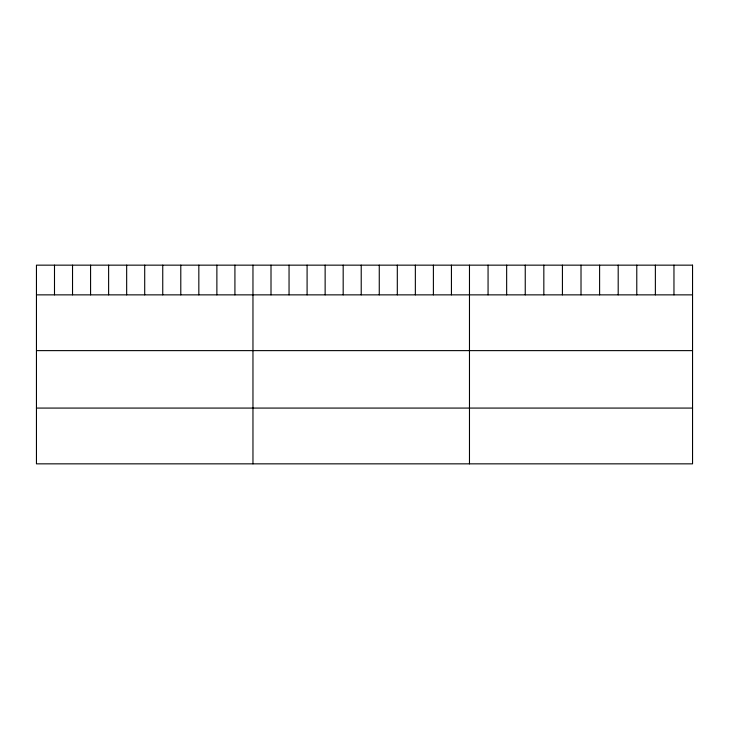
<?xml version="1.0" encoding="UTF-8"?>
<svg xmlns="http://www.w3.org/2000/svg" width="729" height="729" viewBox="0 0 729 729"><rect width="100%" height="100%" fill="white"/><g stroke="black" fill="none" stroke-linecap="round" stroke-linejoin="round"><path stroke-width="1.09" d="M36.45 294.862L692.55 294.862M36.45 350.622L692.55 350.622M36.45 408.076L692.55 408.076M673.961 265.156L673.961 294.862M655.371 265.156L655.371 294.862M636.781 265.156L636.781 294.862M618.192 265.156L618.192 294.862M599.602 265.156L599.602 294.862M581.013 265.156L581.013 294.862M562.423 265.156L562.423 294.862M543.834 265.156L543.834 294.862M525.245 265.156L525.245 294.862M506.655 265.156L506.655 294.862M488.066 265.156L488.066 294.862M469.476 265.156L469.476 463.844M451.433 265.156L451.433 294.862M433.391 265.156L433.391 294.862M415.348 265.156L415.348 294.862M397.305 265.156L397.305 294.862M379.262 265.156L379.262 294.862M361.219 265.156L361.219 294.862M343.177 265.156L343.177 294.862M325.134 265.156L325.134 294.862M307.091 265.156L307.091 294.862M289.048 265.156L289.048 294.862M271.006 265.156L271.006 294.862M252.963 265.156L252.963 463.844M234.92 265.156L234.92 294.862M216.877 265.156L216.877 294.862M198.835 265.156L198.835 294.862M180.792 265.156L180.792 294.862M162.749 265.156L162.749 294.862M144.707 265.156L144.707 294.862M126.664 265.156L126.664 294.862M108.621 265.156L108.621 294.862M90.578 265.156L90.578 294.862M72.535 265.156L72.535 294.862M54.493 265.156L54.493 294.862M692.55 265.156L36.45 265.156L36.45 463.844L692.55 463.844L692.55 265.156"/></g></svg>
